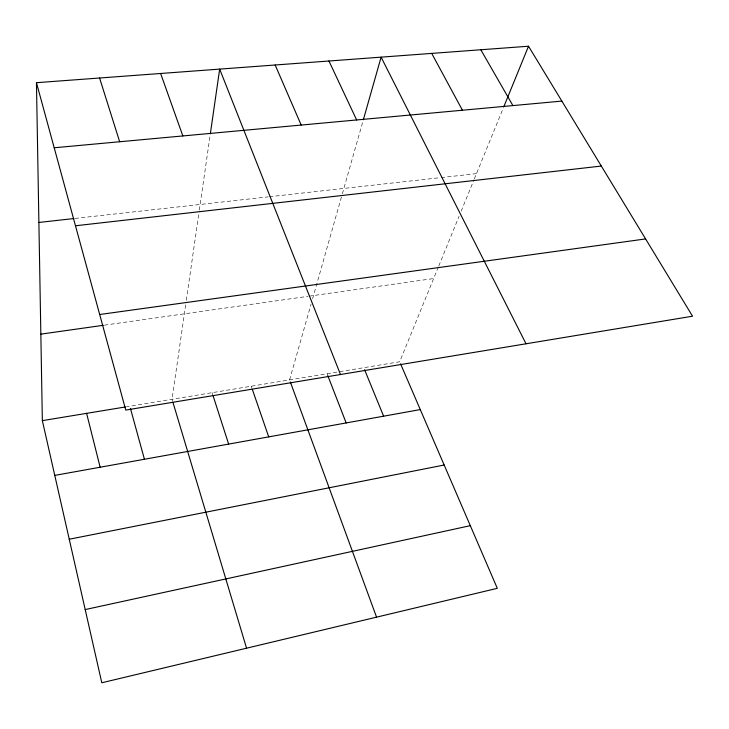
<?xml version="1.0" encoding="UTF-8"?>
<svg xmlns="http://www.w3.org/2000/svg" width="729" height="729" viewBox="0 0 729 729"><rect width="100%" height="100%" fill="white"/><g stroke="black" fill="none" stroke-linecap="round" stroke-linejoin="round"><path stroke-width="0.55" stroke-dasharray="3.65 2.73" d="M185.658 304.85L172.035 399.273L172.691 401.451M186.314 300.357L199.172 211.21M199.336 210.08L210.171 134.993M289.568 379.909L311.064 304.121M312.586 298.762L342.056 194.834M342.366 193.759L363.033 120.886M438.366 267.005L399.674 361.766L126.5 406.782M438.794 265.957L459.079 216.285M461.175 211.155L473.941 179.89M474.369 178.842L503.475 107.546M104.402 325.152L307.966 296.339M309.069 296.174L433.655 278.542M75.032 218.427L268.308 196.857M269.42 196.739L440.061 177.694M441.173 177.575L476.493 173.63M327.057 373.731L327.877 375.827M251.25 386.224L251.979 388.338M212.084 392.676L212.777 394.817"/><path stroke-width="1.09" d="M210.326 133.863L219.675 69.109L340.489 374.524M363.343 119.793L381.103 57.154L526.028 343.787M503.903 106.516L528.516 46.228L36.45 82.687L42.355 420.642L101.796 682.772L497.306 588.321L400.567 363.844M85.193 609.581L470.305 525.664M69.246 539.232L444.171 465.011M54.775 475.399L420.287 409.589M42.355 420.642L125.388 406.964M40.842 334.146L103.29 325.307M99.691 314.509L645.593 238.921M75.479 225.771L601.325 166.057M38.892 222.454L73.902 218.545M54.201 147.768L561.849 101.094M528.516 46.228L692.55 316.204L125.762 410.09L36.45 82.687M480.821 49.763L512.897 105.596M431.714 53.399L462.423 110.234M328.952 61.017L356.645 119.957M275.161 64.999L301.186 125.06M364.6 369.749L383.636 416.195M327.877 375.827L346.166 422.938M290.352 382.032L376.556 617.153M160.626 73.492L182.842 135.94M252.343 389.386L268.709 436.881M213.123 395.893L228.651 444.098M99.591 78.012L119.656 141.754M173.01 402.536L246.557 648.199M130.418 408.395L144.433 459.261M86.605 413.352L100.146 467.234"/></g></svg>
